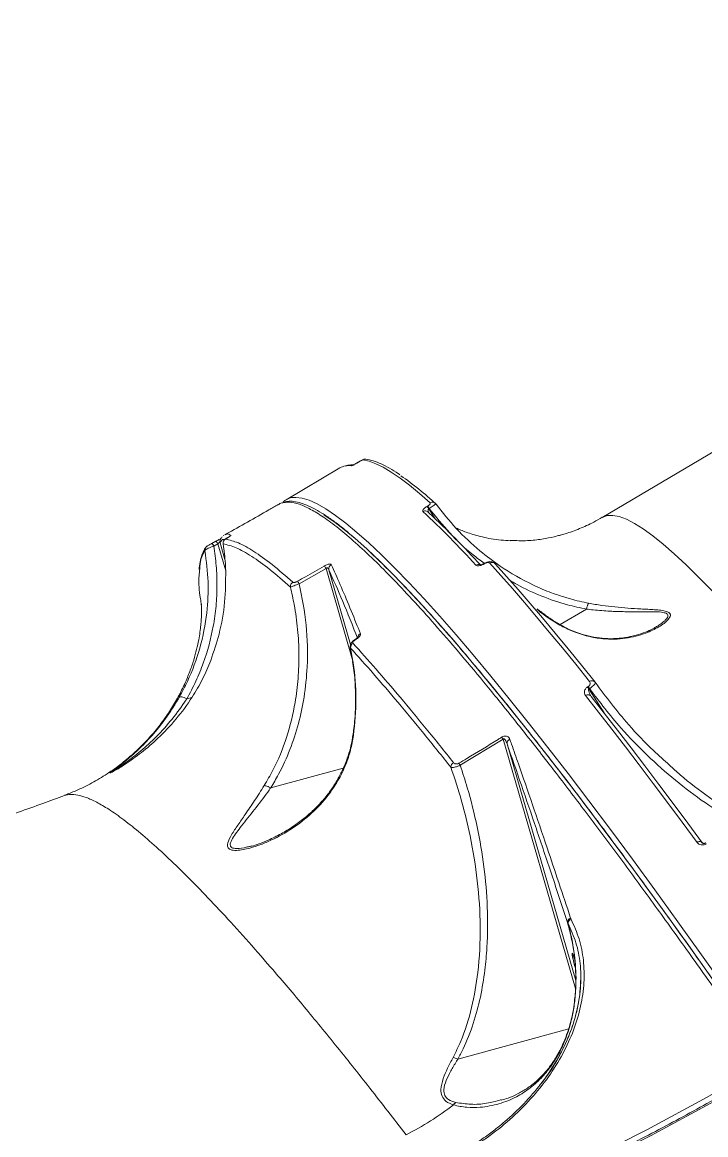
# Model space of a CAD drawing. Header units: millimetres. Extents: x -8607 to 7621, y -5747 to 4382.
# Drawn here: x 3881.2 to 4028.6, y 467.8 to 707.6 of the extents above; entities that cross this region are included whole.
import ezdxf

# ---------------------------------------------------------------- set-up
doc = ezdxf.new("R2010")
doc.units = ezdxf.units.MM
doc.layers.add('DIKOM_ОБЪЕКТ', color=7, linetype='Continuous')

msp = doc.modelspace()

# ---------------------------------------------------------------- linework, layer by layer
at = {"layer": 'DIKOM_ОБЪЕКТ', "color": 7, "linetype": 'Continuous', "lineweight": 15}
for p, q in [((4323.549, 788.612), (4006.312, 600.883)), ((3953.724, 612.798), (3953.676, 612.77)), ((3953.676, 612.77), (3953.683, 612.771)), ((3953.73, 612.799), (3953.683, 612.771)), ((3953.724, 612.798), (3953.73, 612.799)), ((3949.716, 611.547), (3938.144, 604.699)), ((3968.52, 603.266), (3968.609, 603.319)), ((3968.977, 602.813), (3968.888, 602.76)), ((3968.888, 602.76), (3970.271, 600.585)), ((3924.956, 597.13), (3925.258, 597.252)), ((3922.079, 595.261), (3922.075, 595.258)), ((3922.967, 595.74), (3922.078, 595.263)), ((3923.398, 595.182), (3922.506, 594.705)), ((3925.094, 589.342), (3923.398, 595.182)), ((3923.876, 595.414), (3924.926, 591.797)), ((3924.551, 595.172), (3924.563, 595.177)), ((3924.604, 596.896), (3924.711, 597.032)), ((3980.749, 590.914), (3980.721, 590.898)), ((3980.82, 590.863), (3980.792, 590.847)), ((3946.735, 589.859), (3940.963, 586.588)), ((3952.392, 570.376), (3946.735, 589.859)), ((3947.361, 589.581), (3952.036, 573.48)), ((3992.803, 580.77), (3992.269, 581.187)), ((4002.897, 581.111), (3997.233, 577.758)), ((3953.104, 574.647), (3953.107, 574.649)), ((3951.941, 572.783), (3952.493, 569.84)), ((3952.029, 572.708), (3951.988, 572.792)), ((3952.029, 572.708), (3952.54, 569.852)), ((4003.148, 564.323), (4003.252, 564.385)), ((4003.542, 563.965), (4003.438, 563.903)), ((4003.438, 563.903), (4006.711, 558.746)), ((3917.817, 562.079), (3916.725, 561.781)), ((3984.94, 553.066), (3975.685, 547.441)), ((4000.557, 499.288), (3984.94, 553.066)), ((3985.782, 552.043), (4000.594, 501.036)), ((3900.208, 545.781), (3900.093, 545.757)), ((3950.463, 546.837), (3934.794, 542.557)), ((3930.022, 529.895), (3930.746, 530.09)), ((3998.841, 513.49), (3998.832, 513.521)), ((3998.977, 512.984), (3998.841, 513.49)), ((3998.945, 513.322), (3998.841, 513.49)), ((3999.489, 514.462), (3999.499, 514.431)), ((3999.499, 514.431), (3999.589, 514.209)), ((4001.683, 501.579), (4001.621, 500.643)), ((4000.566, 498.7), (4000.46, 497.364)), ((4000.527, 498.695), (4000.566, 498.7)), ((3999.064, 490.62), (3975.177, 484.096)), ((3984.39, 475.294), (3984.556, 475.333))]:
    msp.add_line(p, q, dxfattribs=at)
at = {"layer": 'DIKOM_ОБЪЕКТ', "color": 7, "linetype": 'Continuous', "lineweight": 15, "flags": 128}
for points in [[(3952.429, 612.117), (3952.408, 612.11), (3952.231, 612.027)], [(3969.174, 604.035), (3966.876, 606.054), (3964.716, 607.829), (3962.693, 609.358), (3960.811, 610.641), (3959.07, 611.677), (3957.471, 612.465), (3956.015, 613.004), (3954.704, 613.294)], [(3939.347, 605.137), (3940.205, 605.203), (3941.566, 605.036), (3943.104, 604.565), (3944.818, 603.789), (3946.706, 602.709), (3948.767, 601.327), (3951, 599.643), (3953.402, 597.659), (3955.971, 595.376), (3958.705, 592.797), (3961.602, 589.923), (3964.66, 586.758), (3967.875, 583.303), (3971.246, 579.561), (3974.768, 575.537), (3978.44, 571.232), (3982.259, 566.651), (3986.22, 561.798), (3990.321, 556.677), (3994.558, 551.291), (3998.928, 545.647), (4003.426, 539.747), (4008.05, 533.598), (4012.795, 527.204), (4017.658, 520.571), (4022.633, 513.704), (4027.718, 506.61), (4032.907, 499.294)], [(4032.334, 498.177), (4027.157, 505.476), (4022.084, 512.553), (4017.12, 519.403), (4012.27, 526.021), (4007.536, 532.399), (4002.923, 538.534), (3998.435, 544.419), (3994.076, 550.051), (3989.849, 555.423), (3985.758, 560.533), (3981.806, 565.374), (3977.997, 569.944), (3974.333, 574.238), (3970.819, 578.253), (3967.457, 581.986), (3964.249, 585.432), (3961.199, 588.59), (3958.308, 591.457), (3955.581, 594.03), (3953.018, 596.308), (3950.621, 598.287), (3948.394, 599.967), (3946.338, 601.346), (3946.254, 601.398)], [(4006.312, 600.883), (4006.417, 600.943), (4007.423, 601.284), (4008.61, 601.319), (4009.976, 601.048), (4011.519, 600.471), (4013.238, 599.589), (4015.132, 598.402), (4017.199, 596.911), (4019.436, 595.118), (4021.842, 593.025), (4024.415, 590.633), (4027.152, 587.945), (4030.051, 584.963)], [(3925.998, 596.811), (3926.104, 596.905), (3926.245, 596.997)], [(3980.72, 590.897), (3980.74, 590.894), (3980.792, 590.847)], [(3980.75, 590.915), (3980.768, 590.911), (3980.82, 590.863)], [(4003.532, 565.522), (4000.579, 569.209), (3997.699, 572.758), (3994.892, 576.167), (3992.16, 579.434), (3989.503, 582.557), (3986.924, 585.537), (3984.422, 588.37), (3982, 591.057)], [(3983.26, 590.813), (3985.677, 588.132), (3988.173, 585.305), (3990.747, 582.332), (3993.398, 579.216), (3996.124, 575.956), (3998.925, 572.555), (4001.799, 569.014), (4004.745, 565.334)], [(3953.107, 574.649), (3953.137, 574.651), (3953.205, 574.612)], [(3952.54, 569.852), (3952.483, 569.84), (3952.482, 569.839)], [(4026.744, 530.819), (4023.551, 535.157), (4020.409, 539.391), (4017.32, 543.517), (4014.285, 547.535), (4011.306, 551.443), (4008.382, 555.24), (4005.516, 558.924), (4002.708, 562.495)], [(4003.949, 562.258), (4006.75, 558.696), (4009.609, 555.021), (4012.525, 551.233), (4015.498, 547.334), (4018.526, 543.326), (4021.607, 539.209), (4024.741, 534.986), (4027.927, 530.658)], [(3745.3, 402.263), (3760.124, 402.476), (3774.937, 403.061), (3789.731, 404.02), (3804.494, 405.352), (3819.218, 407.055), (3833.894, 409.129), (3848.51, 411.572), (3863.058, 414.383), (3877.528, 417.56), (3891.911, 421.1), (3906.198, 425.002), (3920.378, 429.263), (3934.442, 433.88), (3948.383, 438.85), (3962.189, 444.17), (3975.853, 449.836), (3989.364, 455.844), (4002.716, 462.192), (4015.898, 468.873), (4028.902, 475.885), (4041.719, 483.223)], [(4042.613, 481.931), (4029.757, 474.571), (4016.714, 467.538), (4003.492, 460.836), (3990.101, 454.47), (3976.548, 448.443), (3962.843, 442.76), (3948.995, 437.424), (3935.013, 432.439), (3920.906, 427.808), (3906.683, 423.534), (3892.354, 419.621), (3877.927, 416.07), (3863.413, 412.883), (3848.821, 410.064), (3834.161, 407.613), (3819.441, 405.533), (3804.673, 403.825), (3789.865, 402.489), (3775.027, 401.527), (3760.168, 400.94), (3745.3, 400.727)]]:
    msp.add_lwpolyline(points, dxfattribs=at)
at = {"layer": 'DIKOM_ОБЪЕКТ', "color": 7, "linetype": 'Continuous', "lineweight": 15}
for centre, radius, start, end in [((3951.512, 608.478), 3.556, 99.91404, 120.3396), ((3951.735, 607.155), 4.898, 84.18463, 99.82154), ((3955.208, 612.443), 0.989, 82.37177, 120.64704), ((3923.731, 553.346), 68.744, 47.1723, 55.30089), ((3939.921, 601.699), 3.485, 99.47896, 134.905), ((3968.14, 601.331), 0.948, 29.96079, 121.96502), ((3834.452, 459.161), 195.398, 42.25776, 47.03015), ((3966.093, 601.113), 3.245, 30.50864, 41.57091), ((3966.181, 601.166), 3.245, 30.50864, 41.57091), ((3969.676, 603.226), 0.953, 34.32461, 121.8135), ((3836.95, 460.055), 193.702, 42.35798, 47.03722), ((3921.297, 594.22), 1.302, 21.85879, 53.08519), ((3922.198, 594.698), 1.293, 21.96583, 53.42495), ((3924.836, 595.679), 0.996, 151.99559, 195.42265), ((3925.543, 595.317), 1.003, 118.1694, 188.28043), ((3921.612, 593.842), 0.993, 145.09768, 188.53349), ((3944.693, 588.697), 2.349, 29.64152, 45.84696), ((3948.319, 589.812), 0.986, 116.8722, 193.56893), ((3979.586, 589.721), 0.984, 69.0069, 121.4849), ((3982.504, 590.282), 0.924, 35.04116, 123.07595), ((3940.071, 585.986), 1.028, 118.26585, 186.78085), ((3938.83, 585.421), 2.431, 28.6768, 44.27394), ((3954.576, 574.906), 1.003, 115.01762, 172.35617), ((3953.07, 572.802), 1.045, 118.10978, 185.13439), ((3998.974, 561.131), 5.255, 31.83656, 37.40474), ((3999.078, 561.193), 5.255, 31.83656, 37.40474), ((4004.042, 564.803), 0.881, 37.06751, 125.37397), ((4003.218, 561.795), 0.866, 32.37002, 126.03134), ((3982.069, 551.151), 3.451, 33.70719, 42.68415), ((3986.696, 552.188), 0.925, 110.72988, 189.04883), ((3974.743, 547.043), 1.074, 117.65467, 181.88152), ((3972.611, 545.507), 3.631, 32.16138, 40.63954), ((4027.26, 530.184), 0.818, 35.40516, 129.08007), ((3999.729, 513.595), 0.9, 105.48784, 184.69855), ((3999.718, 513.578), 0.881, 104.42365, 185.70914), ((3933.407, 527.69), 67.261, 297.05207, 307.33257), ((3975.981, 473.039), 2.133, 126.90691, 146.75521)]:
    msp.add_arc(centre, radius, start, end, dxfattribs=at)
for start_param, end_param in [(5.4846247, 6.445211), (0.1620257, 1.2813134)]:
    msp.add_ellipse((4001.049, 502.441), major_axis=(-1.232, 4.5), ratio=0.0447407, start_param=start_param, end_param=end_param, dxfattribs=at)
for points, knots in [([(3952.825, 612.161), (3952.57, 612.18), (3952.019, 612.219), (3951.51, 612.126), (3951.236, 612.075)], [0, 0, 0, 0, 0.4626897, 1, 1, 1, 1]), ([(3953.683, 612.771), (3953.587, 612.715), (3953.347, 612.574), (3952.965, 612.362), (3952.601, 612.173), (3952.329, 612.047), (3952.264, 612.034), (3952.231, 612.027)], [0, 0, 0, 0, 0.1407799, 0.3552888, 0.5700297, 0.7849624, 1, 1, 1, 1]), ([(3953.676, 612.77), (3953.55, 612.697), (3953.276, 612.536), (3952.897, 612.33), (3952.63, 612.194), (3952.5, 612.136), (3952.471, 612.124), (3952.479, 612.128), (3952.507, 612.135), (3952.516, 612.138)], [0, 0, 0, 0, 0.2134253, 0.4668169, 0.6790403, 0.8254606, 0.9122265, 0.9734377, 1, 1, 1, 1]), ([(3955.344, 613.417), (3955.309, 613.423), (3955.208, 613.441), (3955.052, 613.426), (3954.898, 613.392), (3954.748, 613.34), (3954.556, 613.255), (3954.254, 613.1), (3953.932, 612.922), (3953.757, 612.816), (3953.7, 612.782)], [0, 0, 0, 0, 0.0514549, 0.1485584, 0.2302296, 0.3127855, 0.4689102, 0.7033169, 0.90464, 1, 1, 1, 1]), ([(3954.704, 613.294), (3954.682, 613.29), (3954.637, 613.283), (3954.456, 613.199), (3954.212, 613.073), (3953.956, 612.931), (3953.795, 612.837), (3953.73, 612.799)], [0, 0, 0, 0, 0.2142855, 0.4284468, 0.6429085, 0.8577318, 1, 1, 1, 1]), ([(3962.656, 610.08), (3962.559, 610.148), (3961.764, 610.713), (3960.407, 611.515), (3958.587, 612.461), (3956.895, 613.127), (3955.859, 613.325), (3955.339, 613.424)], [0, 0, 0, 0, 0.0332888, 0.2730183, 0.5138718, 0.7559986, 1, 1, 1, 1]), ([(3936.436, 603.696), (3935.76, 603.298), (3932.043, 601.115), (3928.219, 598.921), (3925.005, 597.237), (3924.922, 597.194)], [0, 0, 0, 0, 0.1781978, 0.9789748, 1, 1, 1, 1]), ([(3937.674, 604.059), (3937.498, 604.055), (3937.021, 604.043), (3936.694, 603.778), (3936.487, 603.61)], [0, 0, 0, 0, 0.36756966, 1, 1, 1, 1]), ([(4041.719, 483.223), (4039.691, 486.142), (4035.096, 492.755), (4028.131, 502.63), (4020.824, 512.85), (4013.723, 522.624), (4006.796, 531.997), (4000.072, 540.926), (3993.561, 549.392), (3987.316, 557.32), (3981.431, 564.597), (3975.91, 571.221), (3970.746, 577.212), (3965.878, 582.64), (3961.289, 587.521), (3957.002, 591.824), (3953.028, 595.529), (3949.403, 598.599), (3946.181, 600.988), (3943.352, 602.721), (3940.922, 603.795), (3939.006, 604.278), (3938.064, 604.123), (3937.674, 604.059)], [0, 0, 0, 0, 0.0379671, 0.086011, 0.1341373, 0.1825144, 0.2309756, 0.2804033, 0.3299208, 0.3797115, 0.4295941, 0.477638, 0.5257643, 0.5741413, 0.6226026, 0.6720303, 0.7215478, 0.7713385, 0.8212211, 0.8692644, 0.9173902, 0.9657666, 1, 1, 1, 1]), ([(3951.589, 597.58), (3951.061, 598.015), (3949.758, 599.088), (3947.843, 600.493), (3945.817, 601.841), (3943.93, 602.91), (3942.175, 603.706), (3940.552, 604.206), (3939.142, 604.418), (3938.313, 604.317), (3937.95, 604.272)], [0, 0, 0, 0, 0.090689, 0.2239035, 0.3579873, 0.4925658, 0.6273193, 0.7620529, 0.8956262, 1, 1, 1, 1]), ([(3967.638, 602.136), (3967.631, 602.143), (3967.579, 602.196), (3967.556, 602.325), (3967.664, 602.553), (3967.872, 602.791), (3968.156, 603.036), (3968.399, 603.189), (3968.52, 603.266)], [0, 0, 0, 0, 0.0392374, 0.287234, 0.4951935, 0.6709996, 0.8353028, 1, 1, 1, 1]), ([(3968.609, 603.319), (3968.688, 603.368), (3968.845, 603.468), (3969.029, 603.625), (3969.16, 603.776), (3969.226, 603.918), (3969.211, 603.998), (3969.179, 604.03), (3969.174, 604.035)], [0, 0, 0, 0, 0.1673343, 0.3344543, 0.509132, 0.7130655, 0.9577286, 1, 1, 1, 1]), ([(3968.888, 602.76), (3968.867, 602.746), (3968.826, 602.716), (3968.765, 602.632), (3968.725, 602.5), (3968.731, 602.312), (3968.79, 602.094), (3968.874, 601.95), (3968.919, 601.874)], [0, 0, 0, 0, 0.0601449, 0.1194872, 0.2651708, 0.4543934, 0.7092915, 1, 1, 1, 1]), ([(3970.463, 603.763), (3970.464, 603.764), (3970.477, 603.772), (3970.414, 603.732), (3970.179, 603.582), (3969.848, 603.37), (3969.443, 603.11), (3969.133, 602.913), (3968.977, 602.813)], [0, 0, 0, 0, 0.0391395, 0.2683184, 0.4663917, 0.6436366, 0.8199332, 1, 1, 1, 1]), ([(3980.851, 591.012), (3980.042, 591.603), (3977.358, 593.565), (3973.283, 597.455), (3970.412, 601.027), (3968.977, 602.813)], [0, 0, 0, 0, 0.1772961, 0.5886377, 1, 1, 1, 1]), ([(3970.463, 603.763), (3971.874, 601.968), (3974.715, 598.354), (3979.456, 593.942), (3984.961, 589.774), (3990.188, 586.788), (3995.011, 584.686), (3997.408, 583.943), (3998.443, 583.622)], [0, 0, 0, 0, 0.1984632, 0.3996539, 0.5570774, 0.7901704, 0.9093841, 1, 1, 1, 1]), ([(4006.295, 600.917), (4005.687, 600.553), (4004.109, 599.61), (4001.42, 598.428), (3998.977, 597.513), (3997.581, 597.171), (3997.212, 597.08)], [0, 0, 0, 0, 0.21129136, 0.54776421, 0.8806157, 1, 1, 1, 1]), ([(3925.258, 597.252), (3925.304, 597.274), (3925.574, 597.404), (3925.94, 597.182), (3926.245, 596.997)], [0, 0, 0, 0, 0.1675849, 1, 1, 1, 1]), ([(3951.869, 597.27), (3951.871, 597.269), (3953.32, 596.167), (3956.801, 592.93), (3962.334, 587.503), (3968.536, 580.858), (3975.28, 573.202), (3982.117, 565.048), (3988.912, 556.639), (3995.551, 548.19), (4002.511, 539.111), (4009.861, 529.311), (4017.601, 518.778), (4025.733, 507.5), (4034.123, 495.677), (4039.931, 487.328), (4042.834, 483.156)], [0, 0, 0, 0, 0.0000867, 0.0864429, 0.1729373, 0.2594317, 0.3457879, 0.4318727, 0.5016269, 0.5714531, 0.6412794, 0.7110335, 0.7832351, 0.8555168, 0.9277984, 1, 1, 1, 1]), ([(3986.475, 595.858), (3985.813, 595.893), (3984.34, 595.971), (3982.323, 596.263), (3980.391, 596.65), (3978.705, 597.099), (3977.249, 597.573), (3976.034, 598.04), (3975.179, 598.414), (3974.82, 598.593), (3974.697, 598.654)], [0, 0, 0, 0, 0.1064597, 0.2370181, 0.3682791, 0.5013725, 0.6375377, 0.77807, 0.9242745, 1, 1, 1, 1]), ([(3922.078, 595.26), (3922.044, 595.242), (3921.897, 595.164), (3921.624, 595.015), (3921.308, 594.833), (3921.132, 594.726), (3920.988, 594.619), (3920.872, 594.514), (3920.821, 594.434), (3920.802, 594.404)], [0, 0, 0, 0, 0.06367038, 0.27348947, 0.49699187, 0.73077181, 0.8444389, 0.94178251, 1, 1, 1, 1]), ([(3924.109, 596.384), (3924.091, 596.373), (3924.023, 596.33), (3923.802, 596.199), (3923.444, 595.995), (3923.107, 595.81), (3922.919, 595.71), (3922.872, 595.685)], [0, 0, 0, 0, 0.0849778, 0.3280439, 0.6052342, 0.901249, 1, 1, 1, 1]), ([(3923.876, 595.414), (3923.864, 595.433), (3923.842, 595.469), (3923.771, 595.473), (3923.699, 595.445), (3923.633, 595.405), (3923.579, 595.364), (3923.491, 595.287), (3923.439, 595.228), (3923.398, 595.182)], [0, 0, 0, 0, 0.2066905, 0.4049144, 0.539591, 0.5905767, 0.7294276, 0.7856582, 1, 1, 1, 1]), ([(3924.877, 596.087), (3924.808, 596.11), (3924.373, 596.256), (3924.103, 595.799), (3923.876, 595.414)], [0, 0, 0, 0, 0.1575912, 1, 1, 1, 1]), ([(3924.337, 596.671), (3924.263, 596.599), (3924.108, 596.448), (3924.021, 596.246), (3923.975, 596.14)], [0, 0, 0, 0, 0.47586406, 1, 1, 1, 1]), ([(3925.526, 596.518), (3925.424, 596.458), (3925.175, 596.313), (3924.989, 596.197), (3924.765, 595.99), (3924.618, 595.77), (3924.52, 595.492), (3924.534, 595.283), (3924.542, 595.177)], [0, 0, 0, 0, 0.1899005, 0.4637168, 0.5822447, 0.6999592, 0.8477399, 1, 1, 1, 1]), ([(3924.551, 595.172), (3924.741, 593.754), (3924.996, 591.855), (3925.077, 589.938), (3925.097, 589.452)], [0, 0, 0, 0, 0.74682127, 1, 1, 1, 1]), ([(3939.05, 585.865), (3937.532, 587.195), (3934.492, 589.859), (3930.621, 592.619), (3927.218, 594.54), (3925.44, 594.961), (3924.551, 595.172)], [0, 0, 0, 0, 0.248276, 0.4972311, 0.7482642, 1, 1, 1, 1]), ([(3925.551, 596.53), (3925.494, 596.497), (3925.352, 596.415), (3925.181, 596.308), (3925.062, 596.222), (3925.067, 596.209), (3925.07, 596.202)], [0, 0, 0, 0, 0.1835847, 0.4626543, 0.7309792, 1, 1, 1, 1]), ([(3925.07, 596.202), (3925.948, 595.995), (3927.705, 595.581), (3931.086, 593.688), (3934.968, 590.933), (3938.044, 588.24), (3939.584, 586.891)], [0, 0, 0, 0, 0.2482766, 0.4972325, 0.7482654, 1, 1, 1, 1]), ([(3926.038, 596.834), (3926.036, 596.832), (3926.03, 596.827), (3925.962, 596.78), (3925.804, 596.681), (3925.607, 596.563), (3925.448, 596.476), (3925.41, 596.454)], [0, 0, 0, 0, 0.10300838, 0.27169793, 0.53600193, 0.88683814, 1, 1, 1, 1]), ([(3926.245, 596.997), (3926.24, 596.982), (3926.23, 596.954), (3926.029, 596.814), (3925.78, 596.662), (3925.602, 596.559), (3925.551, 596.53)], [0, 0, 0, 0, 0.2927456, 0.5849547, 0.8819745, 1, 1, 1, 1]), ([(3997.22, 597.049), (3997.264, 597.061), (3997.476, 597.119), (3997.081, 597.003), (3995.781, 596.659), (3993.32, 596.178), (3990.156, 595.788), (3987.731, 595.871), (3986.472, 595.915)], [0, 0, 0, 0, 0.0266038, 0.1289494, 0.2830359, 0.511953, 0.7467452, 1, 1, 1, 1]), ([(3915.079, 562.123), (3915.685, 563.253), (3917.503, 566.646), (3919.719, 572.721), (3921.133, 579.954), (3921.484, 587.029), (3920.917, 591.46), (3920.63, 593.695)], [0, 0, 0, 0, 0.1161126, 0.348861, 0.5873476, 0.791863, 1, 1, 1, 1]), ([(3922.506, 594.705), (3922.71, 593.292), (3923.119, 590.467), (3923.273, 586.14), (3923.07, 581.774), (3922.302, 576.154), (3920.827, 570.709), (3918.737, 565.537), (3917.396, 563.033), (3916.725, 561.781)], [0, 0, 0, 0, 0.1264502, 0.2528995, 0.3828691, 0.5128364, 0.7531096, 0.8765564, 1, 1, 1, 1]), ([(3920.818, 594.4), (3920.778, 594.353), (3920.468, 593.995), (3920.067, 593.101), (3919.631, 591.671), (3919.414, 590.51), (3919.385, 589.755), (3919.382, 589.662)], [0, 0, 0, 0, 0.0432701, 0.3312883, 0.6364303, 0.9553184, 1, 1, 1, 1]), ([(3920.63, 593.695), (3920.237, 593.021), (3919.611, 591.952), (3919.499, 590.034), (3919.457, 589.324)], [0, 0, 0, 0, 0.6298939, 1, 1, 1, 1]), ([(3922.506, 594.705), (3922.293, 594.628), (3921.868, 594.474), (3921.303, 594.215), (3920.881, 593.973), (3920.671, 593.798), (3920.641, 593.722), (3920.63, 593.695)], [0, 0, 0, 0, 0.222342, 0.4448388, 0.663826, 0.8806416, 1, 1, 1, 1]), ([(3940.571, 587.118), (3941.149, 587.44), (3943.077, 588.515), (3944.99, 589.613), (3946.329, 590.382)], [0, 0, 0, 0, 0.2996336, 1, 1, 1, 1]), ([(3946.329, 590.382), (3946.452, 590.449), (3946.697, 590.583), (3947.065, 590.728), (3947.386, 590.812), (3947.647, 590.83), (3947.81, 590.785), (3947.855, 590.719), (3947.874, 590.692)], [0, 0, 0, 0, 0.16434829, 0.32915575, 0.4897496, 0.66160564, 0.86137551, 1, 1, 1, 1]), ([(3947.874, 590.692), (3947.951, 590.521), (3948.34, 589.667), (3949.379, 587.34), (3951.068, 583.406), (3952.795, 579.211), (3953.853, 576.563), (3954.152, 575.815)], [0, 0, 0, 0, 0.041373, 0.2068721, 0.5379152, 0.8694376, 1, 1, 1, 1]), ([(3980.792, 590.847), (3980.726, 590.809), (3980.511, 590.688), (3980.114, 590.523), (3979.657, 590.418), (3979.273, 590.42), (3979.139, 590.513), (3979.072, 590.56)], [0, 0, 0, 0, 0.093152, 0.3038958, 0.5302269, 0.765188, 1, 1, 1, 1]), ([(3980.719, 590.9), (3980.671, 590.872), (3980.543, 590.795), (3980.319, 590.7), (3980.103, 590.636), (3979.971, 590.613), (3979.914, 590.617), (3979.928, 590.615), (3979.929, 590.614)], [0, 0, 0, 0, 0.1355163, 0.3651282, 0.6005172, 0.7930204, 0.9779694, 1, 1, 1, 1]), ([(3983.247, 590.807), (3983.231, 590.839), (3983.149, 590.998), (3982.874, 591.179), (3982.483, 591.329), (3982.002, 591.359), (3981.452, 591.246), (3980.989, 591.07), (3980.782, 590.928), (3980.753, 590.909)], [0, 0, 0, 0, 0.0381321, 0.1932067, 0.3394785, 0.5090765, 0.7411683, 0.9645619, 1, 1, 1, 1]), ([(3982, 591.057), (3981.953, 591.089), (3981.861, 591.153), (3981.598, 591.156), (3981.285, 591.084), (3981.011, 590.971), (3980.864, 590.888), (3980.82, 590.863)], [0, 0, 0, 0, 0.2336562, 0.4673227, 0.6955597, 0.9087114, 1, 1, 1, 1]), ([(3919.457, 589.324), (3919.402, 588.864), (3919.213, 587.285), (3919.368, 584.822), (3919.793, 582.476), (3919.874, 582.03)], [0, 0, 0, 0, 0.24942508, 0.857157, 1, 1, 1, 1]), ([(3925.097, 589.452), (3925.08, 587.167), (3925.046, 582.553), (3923.895, 576.016), (3922.509, 571.928), (3921.87, 570.046)], [0, 0, 0, 0, 0.3460024, 0.6987424, 1, 1, 1, 1]), ([(3947.361, 589.581), (3947.343, 589.629), (3947.303, 589.742), (3947.216, 589.883), (3947.113, 589.976), (3947.028, 590.007), (3946.965, 590.012), (3946.905, 590.001), (3946.842, 589.968), (3946.783, 589.92), (3946.751, 589.88), (3946.735, 589.859)], [0, 0, 0, 0, 0.18521033, 0.43055303, 0.61019266, 0.69344744, 0.74644324, 0.80836118, 0.86676022, 0.92988686, 1, 1, 1, 1]), ([(3953.602, 574.728), (3952.483, 577.515), (3950.241, 583.099), (3948.322, 587.418), (3947.361, 589.581)], [0, 0, 0, 0, 0.4991777, 1, 1, 1, 1]), ([(3933.394, 543.047), (3934.042, 544.154), (3935.988, 547.481), (3938.4, 553.471), (3940.044, 560.153), (3940.787, 566.18), (3940.965, 571.45), (3940.674, 576.768), (3940.019, 581.596), (3939.336, 584.605), (3939.05, 585.865)], [0, 0, 0, 0, 0.0853506, 0.2564127, 0.4312509, 0.5493189, 0.6682537, 0.7897172, 0.9119754, 1, 1, 1, 1]), ([(3940.963, 586.588), (3941.543, 583.63), (3942.702, 577.714), (3942.85, 569.469), (3942.135, 562.353), (3940.868, 556.386), (3939.043, 550.811), (3936.965, 546.192), (3935.374, 543.528), (3934.794, 542.557)], [0, 0, 0, 0, 0.1992546, 0.3984553, 0.5429345, 0.6708094, 0.7989894, 0.9267419, 1, 1, 1, 1]), ([(3940.963, 586.588), (3940.765, 586.512), (3940.367, 586.359), (3939.817, 586.152), (3939.38, 585.988), (3939.14, 585.898), (3939.072, 585.873), (3939.05, 585.865)], [0, 0, 0, 0, 0.22213972, 0.44439974, 0.66508071, 0.89224342, 1, 1, 1, 1]), ([(3939.584, 586.891), (3939.588, 586.888), (3939.617, 586.864), (3939.697, 586.838), (3939.867, 586.846), (3940.079, 586.897), (3940.324, 586.989), (3940.489, 587.075), (3940.571, 587.118)], [0, 0, 0, 0, 0.0354367, 0.2573494, 0.4482198, 0.6281255, 0.814367, 1, 1, 1, 1]), ([(4002.9, 581.113), (4001.524, 581.4), (3998.224, 582.087), (3993.219, 583.855), (3989.033, 585.708), (3986.823, 587.078), (3986.253, 587.431)], [0, 0, 0, 0, 0.2329872, 0.5590576, 0.8862823, 1, 1, 1, 1]), ([(3998.443, 583.622), (3998.776, 583.509), (4000.375, 582.969), (4002.05, 582.641), (4003.375, 582.381)], [0, 0, 0, 0, 0.2084892, 1, 1, 1, 1]), ([(3919.807, 582.231), (3919.806, 582.239), (3919.802, 582.272), (3919.824, 582.065), (3919.855, 581.603), (3919.88, 580.889), (3919.876, 579.892), (3919.826, 578.718), (3919.708, 577.333), (3919.51, 575.791), (3919.195, 573.992), (3918.724, 571.919), (3918.043, 569.562), (3917.137, 567.021), (3915.975, 564.327), (3914.526, 561.523), (3912.772, 558.657), (3910.701, 555.789), (3908.318, 552.983), (3905.642, 550.305), (3902.706, 547.816), (3899.554, 545.561), (3896.231, 543.59), (3893.132, 542.042), (3891.123, 541.286), (3890.295, 540.975)], [0, 0, 0, 0, 0.0191305, 0.0739486, 0.1257419, 0.1747589, 0.2212944, 0.2712604, 0.3143177, 0.356059, 0.3966665, 0.4409088, 0.4845204, 0.5278119, 0.5711299, 0.6146281, 0.6584706, 0.7026984, 0.7472388, 0.7919425, 0.8366345, 0.881158, 0.9253975, 0.9692796, 1, 1, 1, 1]), ([(3992.199, 581.066), (3992.199, 581.069), (3992.199, 581.078), (3992.184, 581.068), (3992.174, 581.062)], [0, 0, 0, 0, 0.3404176, 1, 1, 1, 1]), ([(4003.375, 582.381), (4004.323, 582.217), (4006.225, 581.889), (4009.062, 581.551), (4011.877, 581.308), (4014.244, 581.171), (4016.152, 581.074), (4017.377, 581.003), (4018.307, 580.927), (4018.975, 580.854), (4019.598, 580.756), (4020.135, 580.625), (4020.561, 580.454), (4020.851, 580.242), (4021.003, 579.986), (4021.017, 579.666), (4020.865, 579.284), (4020.445, 578.72), (4019.66, 578.023), (4018.49, 577.245), (4017.153, 576.538), (4015.525, 575.85), (4013.598, 575.244), (4011.343, 574.794), (4008.945, 574.59), (4006.752, 574.662), (4004.832, 574.915), (4003.214, 575.251), (4001.554, 575.727), (3999.981, 576.309), (3998.512, 576.964), (3997.151, 577.666), (3995.78, 578.471), (3994.491, 579.323), (3993.293, 580.191), (3992.565, 580.774), (3992.199, 581.066)], [0, 0, 0, 0, 0.0455203, 0.0913152, 0.1379384, 0.1848602, 0.2118571, 0.238997, 0.2526729, 0.2664094, 0.2804407, 0.2946504, 0.3077177, 0.3211151, 0.3341986, 0.3476398, 0.3652371, 0.383213, 0.4181903, 0.453742, 0.4902483, 0.5269235, 0.576305, 0.6260163, 0.6768874, 0.7282382, 0.7592269, 0.7903748, 0.8220959, 0.8540542, 0.8792625, 0.9046296, 0.9305468, 0.9566785, 0.9782681, 1, 1, 1, 1]), ([(4017.813, 577.216), (4017.607, 577.093), (4016.958, 576.707), (4015.537, 576.086), (4013.567, 575.412), (4011.262, 574.917), (4008.802, 574.696), (4006.341, 574.77), (4003.908, 575.132), (4001.678, 575.717), (3999.627, 576.491), (3997.695, 577.447), (3995.717, 578.638), (3994.075, 579.757), (3993.118, 580.519), (3992.803, 580.77)], [0, 0, 0, 0, 0.0362574, 0.1137969, 0.2076289, 0.3132833, 0.4141068, 0.5096807, 0.6003907, 0.6870746, 0.7528296, 0.8229356, 0.8933453, 0.9648777, 1, 1, 1, 1]), ([(4002.897, 581.111), (4002.898, 581.111), (4002.899, 581.111), (4002.899, 581.112), (4002.9, 581.113), (4002.9, 581.113)], [0, 0, 0, 0, 0.4228234, 0.7745739, 1, 1, 1, 1]), ([(4017.818, 577.204), (4017.835, 577.213), (4018.084, 577.345), (4018.62, 577.699), (4019.321, 578.19), (4019.892, 578.695), (4020.268, 579.123), (4020.467, 579.49), (4020.491, 579.796), (4020.371, 580.029), (4020.099, 580.215), (4019.671, 580.359), (4018.825, 580.5), (4017.928, 580.535), (4016.94, 580.55), (4015.894, 580.552), (4014.224, 580.538), (4012.402, 580.537), (4010.799, 580.559), (4009.401, 580.597), (4007.862, 580.665), (4006.184, 580.773), (4004.487, 580.922), (4003.389, 581.053), (4002.897, 581.111)], [0, 0, 0, 0, 0.0029204, 0.0437014, 0.1048807, 0.1468127, 0.1846718, 0.2232886, 0.2504361, 0.2785034, 0.3055387, 0.3335857, 0.3676081, 0.4450496, 0.4541979, 0.4946323, 0.5758963, 0.6542489, 0.7064899, 0.7591346, 0.8123649, 0.8790623, 0.9458936, 1, 1, 1, 1]), ([(4003.375, 582.381), (4003.36, 582.364), (4003.311, 582.312), (4003.231, 582.164), (4003.138, 581.936), (4003.057, 581.697), (4002.976, 581.422), (4002.925, 581.217), (4002.9, 581.113)], [0, 0, 0, 0, 0.1071987, 0.3486556, 0.5091643, 0.6743278, 0.8348365, 1, 1, 1, 1]), ([(3954.152, 575.815), (3954.163, 575.733), (3954.184, 575.569), (3953.982, 575.238), (3953.651, 574.903), (3953.344, 574.703), (3953.205, 574.612)], [0, 0, 0, 0, 0.259147, 0.5177259, 0.7812197, 1, 1, 1, 1]), ([(3953.11, 574.643), (3952.948, 574.539), (3952.566, 574.293), (3952.183, 573.863), (3951.967, 573.376), (3951.903, 573.008), (3951.965, 572.825), (3951.977, 572.79)], [0, 0, 0, 0, 0.230834, 0.5438258, 0.7582059, 0.9533518, 1, 1, 1, 1]), ([(3953.205, 574.612), (3953.166, 574.588), (3953.008, 574.491), (3952.775, 574.301), (3952.587, 574.069), (3952.505, 573.862), (3952.553, 573.77), (3952.577, 573.723)], [0, 0, 0, 0, 0.0798579, 0.3181423, 0.555587, 0.7774025, 1, 1, 1, 1]), ([(3952.577, 573.723), (3954.199, 571.919), (3957.447, 568.306), (3962.731, 562.125), (3968.292, 555.431), (3972.259, 550.474), (3974.245, 547.994)], [0, 0, 0, 0, 0.2489043, 0.4982428, 0.7488998, 1, 1, 1, 1]), ([(3953.619, 575.074), (3953.621, 575.077), (3953.626, 575.087), (3953.589, 575.029), (3953.483, 574.92), (3953.316, 574.778), (3953.166, 574.689), (3953.101, 574.65)], [0, 0, 0, 0, 0.077345, 0.2769498, 0.5241957, 0.7930252, 1, 1, 1, 1]), ([(3973.67, 547.008), (3971.704, 549.464), (3967.769, 554.381), (3962.227, 561.054), (3956.931, 567.254), (3953.664, 570.889), (3952.029, 572.708)], [0, 0, 0, 0, 0.2489044, 0.4982428, 0.7488997, 1, 1, 1, 1]), ([(3921.87, 570.046), (3921.303, 568.686), (3920.15, 565.924), (3917.646, 561.639), (3914.432, 557.291), (3910.693, 553.359), (3906.926, 550.125), (3904.084, 548.089), (3902.129, 546.844), (3901.034, 546.195), (3900.267, 545.773), (3900.221, 545.779), (3900.208, 545.781)], [0, 0, 0, 0, 0.1123619, 0.228174, 0.3841658, 0.5445017, 0.6806251, 0.8192529, 0.8715294, 0.9246786, 0.9794854, 1, 1, 1, 1]), ([(3952.452, 569.834), (3952.557, 569.185), (3952.887, 567.148), (3953.109, 563.692), (3953.101, 559.509), (3952.892, 556.23), (3952.584, 554.371), (3952.502, 553.879)], [0, 0, 0, 0, 0.1232198, 0.3861541, 0.6471846, 0.9065278, 1, 1, 1, 1]), ([(3952.54, 569.852), (3952.557, 569.741), (3952.957, 567.07), (3953.42, 561.715), (3952.912, 556.502), (3952.656, 553.869)], [0, 0, 0, 0, 0.0209683, 0.5055777, 1, 1, 1, 1]), ([(4002.708, 562.495), (4002.616, 562.645), (4002.439, 562.934), (4002.44, 563.42), (4002.611, 563.822), (4002.847, 564.116), (4003.048, 564.254), (4003.148, 564.323)], [0, 0, 0, 0, 0.30474522, 0.58764332, 0.76647366, 0.88286907, 1, 1, 1, 1]), ([(4003.252, 564.385), (4003.317, 564.429), (4003.447, 564.518), (4003.597, 564.704), (4003.702, 564.954), (4003.699, 565.252), (4003.589, 565.429), (4003.532, 565.522)], [0, 0, 0, 0, 0.1206113, 0.2406382, 0.4168594, 0.6949762, 1, 1, 1, 1]), ([(4003.438, 563.903), (4003.425, 563.893), (4003.394, 563.87), (4003.36, 563.806), (4003.33, 563.648), (4003.438, 563.082), (4003.721, 562.626), (4003.949, 562.258)], [0, 0, 0, 0, 0.0239475, 0.053478, 0.1070978, 0.2794458, 1, 1, 1, 1]), ([(4004.745, 565.334), (4004.772, 565.271), (4004.827, 565.147), (4004.613, 564.823), (4004.282, 564.499), (4003.928, 564.218), (4003.673, 564.05), (4003.542, 563.965)], [0, 0, 0, 0, 0.2704601, 0.5335422, 0.7181507, 0.8552868, 1, 1, 1, 1]), ([(4054.835, 527.712), (4053.132, 528.065), (4049.725, 528.77), (4044.769, 530.496), (4039.929, 532.592), (4034.416, 535.491), (4028.398, 539.292), (4021.972, 544.163), (4015.931, 549.552), (4009.601, 556.061), (4005.751, 561.084), (4003.542, 563.965)], [0, 0, 0, 0, 0.0792685, 0.158594, 0.2405901, 0.3226082, 0.4472331, 0.5718942, 0.6998623, 0.827838, 1, 1, 1, 1]), ([(4004.745, 565.334), (4007.099, 562.23), (4011, 557.086), (4016.542, 551.247), (4019.646, 548.507), (4020.812, 547.478)], [0, 0, 0, 0, 0.48730853, 0.80740703, 1, 1, 1, 1]), ([(3900.093, 545.757), (3900.195, 545.843), (3900.393, 546.007), (3901.132, 546.545), (3902.492, 547.559), (3904.757, 549.374), (3907.741, 552.192), (3910.719, 555.564), (3913.186, 558.926), (3914.562, 561.25), (3915.079, 562.123)], [0, 0, 0, 0, 0.0647114, 0.1250891, 0.1869545, 0.3565016, 0.5307495, 0.7090673, 0.8907023, 1, 1, 1, 1]), ([(3916.717, 561.781), (3916.716, 561.78), (3916.559, 561.537), (3915.428, 559.824), (3913.153, 556.806), (3909.8, 553.192), (3906.341, 550.094), (3903.706, 548.106), (3902.009, 546.933), (3901.177, 546.373), (3900.665, 546.032), (3900.676, 546.015), (3900.678, 546.012)], [0, 0, 0, 0, 0.0001405, 0.0315413, 0.2248242, 0.4222809, 0.6079603, 0.7972451, 0.8600327, 0.9239312, 0.9864313, 1, 1, 1, 1]), ([(3916.717, 561.781), (3916.52, 561.872), (3916.127, 562.053), (3915.617, 562.201), (3915.272, 562.229), (3915.126, 562.177), (3915.087, 562.133), (3915.079, 562.123)], [0, 0, 0, 0, 0.2525263, 0.5050525, 0.7575792, 0.9487027, 1, 1, 1, 1]), ([(3916.725, 561.781), (3916.724, 561.78), (3916.722, 561.78), (3916.719, 561.78), (3916.717, 561.781), (3916.717, 561.781)], [0, 0, 0, 0, 0.4487281, 0.8175997, 1, 1, 1, 1]), ([(3952.656, 553.869), (3952.468, 552.809), (3952.086, 550.655), (3950.962, 547.355), (3949.355, 544.051), (3946.921, 540.446), (3943.643, 536.93), (3939.501, 533.728), (3935.743, 531.624), (3932.638, 530.309), (3930.566, 529.63), (3928.816, 529.227), (3927.335, 529.046), (3926.099, 529.157), (3925.433, 529.727), (3925.469, 530.812), (3926.313, 532.456), (3927.708, 534.55), (3929.42, 537.005), (3931.352, 539.816), (3932.711, 541.965), (3933.394, 543.047)], [0, 0, 0, 0, 0.0474451, 0.0964702, 0.1556877, 0.216598, 0.3039698, 0.3937355, 0.4858705, 0.5327862, 0.5800234, 0.6111504, 0.6426532, 0.679812, 0.7100501, 0.7403112, 0.7862717, 0.833655, 0.8820825, 0.9406757, 1, 1, 1, 1]), ([(3952.514, 553.876), (3952.461, 553.487), (3952.308, 552.372), (3951.849, 550.533), (3951.148, 548.365), (3950.228, 546.195), (3949.087, 544.053), (3947.684, 541.907), (3946.023, 539.804), (3944.098, 537.783), (3941.952, 535.903), (3939.583, 534.171), (3937.005, 532.612), (3934.529, 531.385), (3932.377, 530.512), (3930.941, 530.028), (3930.254, 529.879), (3930.045, 529.834)], [0, 0, 0, 0, 0.0295528, 0.084728, 0.1428122, 0.2039891, 0.2685416, 0.336816, 0.4132126, 0.4921405, 0.575109, 0.662447, 0.7542084, 0.8503164, 0.9195423, 0.9754398, 1, 1, 1, 1]), ([(3952.565, 553.869), (3952.558, 553.872), (3952.546, 553.877), (3952.604, 553.873), (3952.644, 553.87), (3952.656, 553.869)], [0, 0, 0, 0, 0.4576332, 0.8254434, 1, 1, 1, 1]), ([(3975.367, 547.873), (3975.935, 548.209), (3978.776, 549.893), (3981.853, 551.77), (3984.349, 553.33), (3984.606, 553.49)], [0, 0, 0, 0, 0.1831691, 0.9158786, 1, 1, 1, 1]), ([(3984.606, 553.49), (3984.701, 553.543), (3984.891, 553.65), (3985.195, 553.731), (3985.517, 553.748), (3985.883, 553.659), (3986.198, 553.421), (3986.313, 553.174), (3986.369, 553.054)], [0, 0, 0, 0, 0.1098635, 0.2200424, 0.3257284, 0.4925231, 0.7537199, 1, 1, 1, 1]), ([(3985.782, 552.043), (3985.731, 552.196), (3985.63, 552.499), (3985.451, 552.856), (3985.28, 553.076), (3985.161, 553.154), (3985.087, 553.166), (3985.05, 553.16), (3985.015, 553.145), (3984.977, 553.118), (3984.953, 553.085), (3984.94, 553.066)], [0, 0, 0, 0, 0.3170058, 0.6271347, 0.7914074, 0.8704593, 0.8978342, 0.9254723, 0.9332334, 0.9603473, 1, 1, 1, 1]), ([(3998.832, 513.521), (3997.684, 516.995), (3995.387, 523.948), (3992.075, 533.79), (3988.853, 543.236), (3986.806, 549.106), (3985.782, 552.043)], [0, 0, 0, 0, 0.2490893, 0.498539, 0.7490847, 1, 1, 1, 1]), ([(3986.369, 553.054), (3986.49, 552.707), (3987.1, 550.975), (3988.705, 546.382), (3991.248, 539.013), (3994.967, 528.077), (3997.782, 519.6), (3999.489, 514.462)], [0, 0, 0, 0, 0.0299896, 0.1499527, 0.3899094, 0.6301905, 1, 1, 1, 1]), ([(3975.685, 547.441), (3975.507, 547.366), (3975.15, 547.216), (3974.628, 547.06), (3974.171, 546.972), (3973.848, 546.959), (3973.721, 546.994), (3973.67, 547.008)], [0, 0, 0, 0, 0.2022204, 0.4043255, 0.6106003, 0.8410626, 1, 1, 1, 1]), ([(3974.135, 484.47), (3974.702, 485.616), (3976.416, 489.079), (3978.306, 495.225), (3979.731, 503.514), (3980.17, 512.659), (3979.526, 522.52), (3978.034, 531.541), (3976.076, 539.717), (3974.472, 544.578), (3973.67, 547.008)], [0, 0, 0, 0, 0.0588105, 0.1777198, 0.2968171, 0.4509472, 0.6056238, 0.7600437, 0.8800202, 1, 1, 1, 1]), ([(3974.245, 547.994), (3974.313, 547.925), (3974.434, 547.803), (3974.696, 547.719), (3974.943, 547.719), (3975.169, 547.77), (3975.301, 547.838), (3975.367, 547.873)], [0, 0, 0, 0, 0.31962856, 0.56187663, 0.72794155, 0.86403768, 1, 1, 1, 1]), ([(3975.685, 547.441), (3976.206, 545.829), (3977.618, 541.454), (3979.426, 534.167), (3980.904, 525.577), (3981.643, 516.894), (3981.59, 509.442), (3981.011, 502.966), (3980.106, 497.465), (3978.587, 491.757), (3976.862, 487.299), (3975.557, 484.819), (3975.177, 484.096)], [0, 0, 0, 0, 0.0783339, 0.2125921, 0.3472662, 0.4817928, 0.6158493, 0.6916662, 0.7820716, 0.8726186, 0.9628125, 1, 1, 1, 1]), ([(4020.812, 547.478), (4021.578, 546.773), (4024.287, 544.282), (4029.391, 540.443), (4035.476, 536.476), (4041.264, 533.388), (4046.159, 531.271), (4050.794, 529.682), (4053.686, 529.052), (4055.138, 528.735)], [0, 0, 0, 0, 0.0802091, 0.2834714, 0.4881101, 0.6335889, 0.7799952, 0.8895742, 1, 1, 1, 1]), ([(3934.784, 542.557), (3934.783, 542.556), (3934.573, 542.258), (3933.427, 540.658), (3931.296, 537.849), (3929.001, 535.012), (3927.428, 532.979), (3926.499, 531.637), (3925.982, 530.513), (3926.114, 529.974), (3926.463, 529.634), (3927.257, 529.407), (3928.63, 529.49), (3929.698, 529.8), (3930.022, 529.895)], [0, 0, 0, 0, 0.0001762, 0.0439168, 0.2375732, 0.4348974, 0.5179409, 0.6023828, 0.6901176, 0.7554963, 0.7631346, 0.8364225, 0.9503941, 1, 1, 1, 1]), ([(3934.784, 542.557), (3934.592, 542.656), (3934.209, 542.853), (3933.756, 543.006), (3933.507, 543.048), (3933.414, 543.047), (3933.394, 543.047)], [0, 0, 0, 0, 0.341374, 0.682748, 0.9340728, 1, 1, 1, 1]), ([(3934.794, 542.557), (3934.792, 542.557), (3934.79, 542.556), (3934.787, 542.556), (3934.785, 542.557), (3934.784, 542.557)], [0, 0, 0, 0, 0.4277077, 0.7852763, 1, 1, 1, 1]), ([(3890.301, 540.95), (3888.762, 540.367), (3883.742, 538.464), (3875.122, 535.539), (3864.457, 532.168), (3853.696, 529.102), (3842.856, 526.315), (3831.939, 523.842), (3823.507, 522.104), (3818.698, 521.289), (3817.571, 521.098)], [0, 0, 0, 0, 0.065586, 0.2139709, 0.3622666, 0.5104795, 0.6586165, 0.8066842, 0.9546897, 1, 1, 1, 1]), ([(3963.997, 467.788), (3961.379, 471.174), (3956.134, 477.958), (3948.663, 487.311), (3941.496, 496.046), (3935.08, 503.608), (3929.357, 510.127), (3924.264, 515.724), (3919.444, 520.806), (3914.896, 525.373), (3910.645, 529.395), (3906.698, 532.864), (3903.081, 535.754), (3899.939, 537.957), (3897.242, 539.543), (3895.02, 540.553), (3893.139, 541.093), (3891.564, 541.249), (3890.728, 541.021), (3890.316, 540.908)], [0, 0, 0, 0, 0.0695026, 0.1392191, 0.2091081, 0.2792149, 0.3372847, 0.3954549, 0.4540719, 0.512793, 0.5721307, 0.6315775, 0.6914892, 0.7515146, 0.8043943, 0.8573532, 0.9053667, 0.9533803, 1, 1, 1, 1]), ([(4028.816, 530.507), (4028.718, 530.456), (4028.492, 530.339), (4028.076, 530.253), (4027.589, 530.273), (4027.091, 530.449), (4026.864, 530.691), (4026.744, 530.819)], [0, 0, 0, 0, 0.1205713, 0.2783619, 0.4705804, 0.720825, 1, 1, 1, 1]), ([(4028.629, 530.702), (4028.62, 530.697), (4028.586, 530.675), (4028.513, 530.644), (4028.407, 530.612), (4028.281, 530.595), (4028.125, 530.603), (4027.961, 530.657), (4027.891, 530.719), (4027.876, 530.743), (4027.873, 530.748)], [0, 0, 0, 0, 0.0186412, 0.0721089, 0.1337279, 0.2229669, 0.350129, 0.5622364, 0.9122077, 1, 1, 1, 1]), ([(3999.589, 514.209), (4000.216, 512.833), (4001.469, 510.081), (4002.356, 505.46), (4002.482, 500.586), (4001.773, 495.513), (4000.243, 490.356), (3997.909, 485.224), (3994.805, 480.22), (3990.973, 475.447), (3986.48, 471.008), (3981.396, 467.005), (3975.826, 463.455), (3971.778, 461.576), (3969.752, 460.636)], [0, 0, 0, 0, 0.0836186, 0.1671661, 0.2504175, 0.3338525, 0.4173036, 0.5004885, 0.5837385, 0.6671385, 0.7504577, 0.8333964, 0.916628, 1, 1, 1, 1]), ([(3992.872, 478.543), (3993.279, 479.035), (3994.966, 481.076), (3997.218, 484.915), (3999.555, 489.931), (4001.055, 494.989), (4001.765, 499.957), (4001.649, 504.739), (4000.787, 509.27), (3999.559, 511.97), (3998.945, 513.322)], [0, 0, 0, 0, 0.04349169, 0.18037694, 0.31672654, 0.45284778, 0.58997947, 0.72600912, 0.86283416, 1, 1, 1, 1]), ([(3998.945, 513.322), (3998.952, 513.403), (3998.966, 513.571), (3999.105, 513.826), (3999.316, 514.054), (3999.499, 514.158), (3999.589, 514.209)], [0, 0, 0, 0, 0.2436608, 0.5, 0.7563392, 1, 1, 1, 1]), ([(3998.945, 513.322), (3999.224, 512.223), (3999.961, 509.327), (4000.497, 505.412), (4000.69, 501.615), (4000.608, 499.675), (4000.566, 498.7)], [0, 0, 0, 0, 0.2319412, 0.61152389, 0.80485689, 1, 1, 1, 1]), ([(3998.967, 512.982), (3999.123, 512.395), (3999.585, 510.662), (4000.119, 507.814), (4000.506, 504.594), (4000.623, 501.727), (4000.615, 499.798), (4000.529, 498.84), (4000.516, 498.697)], [0, 0, 0, 0, 0.1278467, 0.377643, 0.6053169, 0.8035704, 0.9705979, 1, 1, 1, 1]), ([(4001.621, 500.643), (4001.581, 499.741), (4001.498, 497.816), (4000.963, 494.955), (4000.264, 492.324), (3999.488, 490.088), (3998.271, 487.123), (3996.287, 483.306), (3993.17, 478.734), (3989.5, 474.463), (3986.147, 471.301), (3983.305, 468.976), (3980.927, 467.201), (3977.874, 465.179), (3974.06, 462.969), (3971.144, 461.639), (3969.578, 460.925)], [0, 0, 0, 0, 0.0628201, 0.1341345, 0.1913974, 0.236561, 0.2794496, 0.3844486, 0.4868797, 0.5888203, 0.688521, 0.7286645, 0.7787708, 0.8405147, 0.9143404, 1, 1, 1, 1]), ([(4000.46, 497.364), (4000.338, 496.344), (4000.091, 494.277), (3999.371, 491.261), (3998.4, 488.358), (3997.106, 485.501), (3995.464, 482.769), (3993.35, 480.126), (3990.805, 477.793), (3987.672, 475.788), (3984.046, 474.33), (3980.403, 473.668), (3977.036, 473.588), (3975.149, 474.001), (3974.197, 474.209)], [0, 0, 0, 0, 0.0637962, 0.1293407, 0.1956936, 0.2634257, 0.3422598, 0.4227076, 0.5170767, 0.6134035, 0.7254015, 0.8399977, 0.9193186, 1, 1, 1, 1]), ([(4000.4, 497.363), (4000.332, 496.704), (4000.185, 495.272), (3999.771, 493.107), (3999.187, 490.884), (3998.435, 488.705), (3997.506, 486.572), (3996.397, 484.517), (3995.114, 482.585), (3993.664, 480.819), (3992.022, 479.219), (3990.195, 477.803), (3988.171, 476.609), (3986.288, 475.747), (3985.039, 475.403), (3984.557, 475.27)], [0, 0, 0, 0, 0.0572643, 0.1245458, 0.1919122, 0.2619371, 0.335785, 0.4128857, 0.4930209, 0.575458, 0.6600248, 0.7506943, 0.8436918, 0.9396986, 1, 1, 1, 1]), ([(4000.517, 498.696), (4000.504, 498.404), (4000.484, 497.958), (4000.425, 497.515), (4000.405, 497.363)], [0, 0, 0, 0, 0.6561128, 1, 1, 1, 1]), ([(4000.446, 497.358), (4000.437, 497.36), (4000.424, 497.364), (4000.453, 497.364), (4000.46, 497.364)], [0, 0, 0, 0, 0.7237049, 1, 1, 1, 1]), ([(4042.361, 482.221), (4040.32, 481.028), (4034.399, 477.567), (4024.474, 472.042), (4012.541, 465.739), (4000.46, 459.715), (3988.241, 453.969), (3975.889, 448.506), (3963.41, 443.328), (3950.813, 438.439), (3938.102, 433.84), (3925.287, 429.534), (3912.373, 425.524), (3899.367, 421.811), (3886.278, 418.399), (3873.11, 415.288), (3859.873, 412.48), (3846.573, 409.978), (3833.217, 407.781), (3819.813, 405.892), (3806.368, 404.311), (3792.889, 403.04), (3779.383, 402.078), (3765.858, 401.431), (3754.494, 401.135), (3747.64, 401.099), (3745.299, 401.087)], [0, 0, 0, 0, 0.0228183, 0.0662121, 0.1096067, 0.1530012, 0.1963957, 0.2397902, 0.2831846, 0.326579, 0.3699734, 0.4133678, 0.4567621, 0.5001564, 0.5435507, 0.586945, 0.6303392, 0.6737335, 0.7171277, 0.7605219, 0.8039161, 0.8473103, 0.8907045, 0.9340987, 0.9774928, 1, 1, 1, 1]), ([(3974.197, 474.209), (3973.626, 474.436), (3972.589, 474.85), (3971.647, 476.043), (3971.399, 477.735), (3971.938, 479.831), (3972.936, 482.155), (3973.732, 483.693), (3974.135, 484.47)], [0, 0, 0, 0, 0.16726677, 0.30432056, 0.4416754, 0.63703311, 0.81672043, 1, 1, 1, 1]), ([(3975.168, 484.096), (3975.167, 484.095), (3975.069, 483.937), (3974.541, 483.083), (3973.616, 481.542), (3972.594, 479.488), (3972.036, 477.649), (3972.262, 476.202), (3973.184, 475.219), (3974.159, 474.914), (3974.7, 474.745)], [0, 0, 0, 0, 0.0002729, 0.0414504, 0.2242979, 0.4065738, 0.5849828, 0.712481, 0.840453, 1, 1, 1, 1]), ([(3975.168, 484.096), (3974.981, 484.179), (3974.639, 484.332), (3974.306, 484.432), (3974.159, 484.465), (3974.135, 484.47)], [0, 0, 0, 0, 0.4995243, 0.9155994, 1, 1, 1, 1]), ([(3975.177, 484.096), (3975.175, 484.095), (3975.173, 484.095), (3975.17, 484.095), (3975.168, 484.096), (3975.168, 484.096)], [0, 0, 0, 0, 0.4569013, 0.8306736, 1, 1, 1, 1]), ([(3974.7, 474.745), (3975.781, 474.578), (3977.97, 474.238), (3981.297, 474.445), (3983.387, 475.018), (3984.39, 475.294)], [0, 0, 0, 0, 0.3366469, 0.6813988, 1, 1, 1, 1])]:
    msp.add_open_spline(points, degree=3, knots=knots, dxfattribs=at)

doc.saveas('drawing.dxf')
